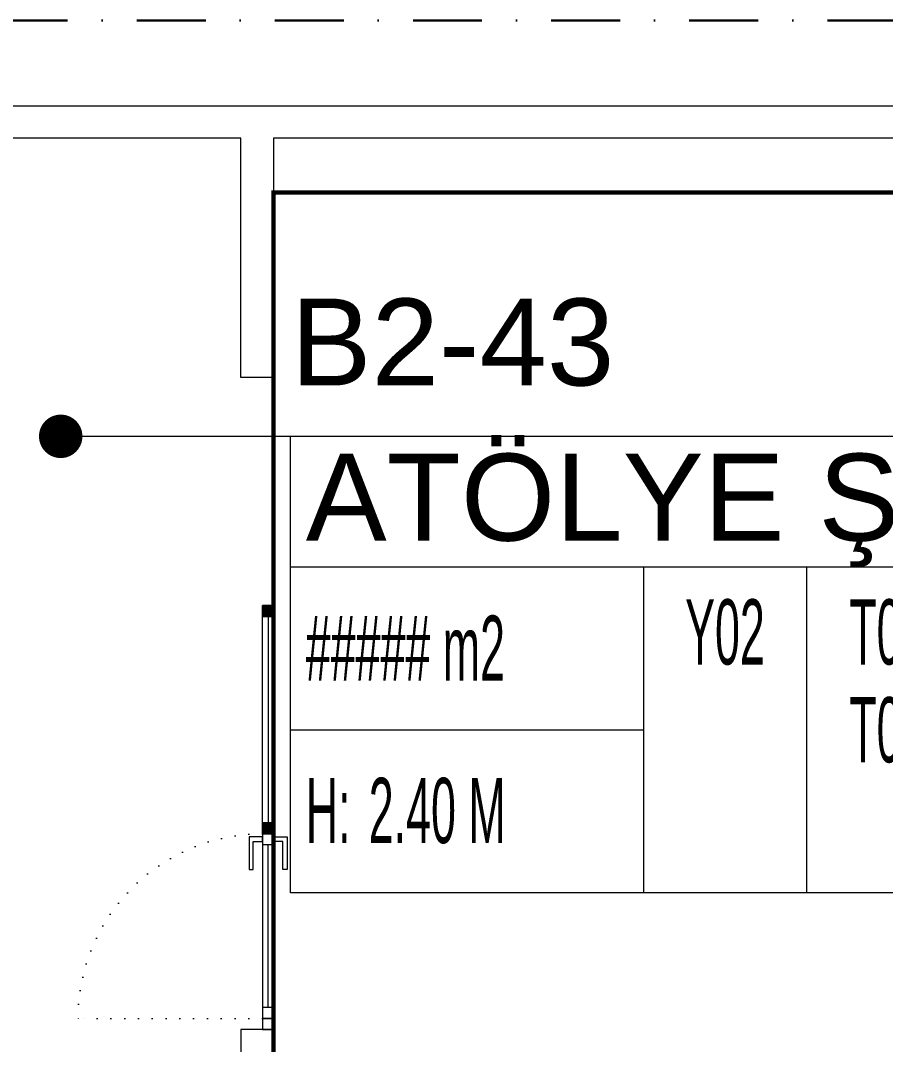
# Model space of a CAD drawing. Header units: metres. Extents: x -19121 to 152404, y -12107 to 29421.
# Drawn here: x 4623.5 to 5021.8, y 3648 to 4119.2 of the extents above; entities that cross this region are included whole.
import ezdxf
from ezdxf.enums import TextEntityAlignment as Align

# ---------------------------------------------------------------- set-up
doc = ezdxf.new("R2010")
doc.units = ezdxf.units.M
doc.header["$LTSCALE"] = 50
doc.header["$MEASUREMENT"] = 0
for name, pattern in [('DASHDOT', [25.4, 12.7, -6.35, 0, -6.35]), ('DOT2', [0.125, 0, -0.125]), ('HIDDEN', [0.375, 0.25, -0.125])]:
    doc.linetypes.add(name, pattern=pattern)
doc.layers.get('0').update_dxf_attribs({"color": 9, "lineweight": 5})
for name, color, linetype, lineweight in [('00', 9, 'Continuous', 5), ('06B', 9, 'Continuous', 5), ('06D', 9, 'Continuous', 5), ('10', 9, 'Continuous', 5), ('15', 9, 'Continuous', 5), ('20', 9, 'DOT2', 5), ('21_mahal200', 9, 'Continuous', 5), ('E-KABLO', 7, 'Continuous', 30)]:
    doc.layers.add(name, color=color, linetype=linetype, lineweight=lineweight)
doc.styles.add('Arial', font='arial.ttf', dxfattribs={"height": 2.5})
doc.styles.add('MuuM_TEXT-STANDART', font='ARIALN.TTF')
doc.dimstyles.new('MuuM_DIM200', dxfattribs={"dimscale": 20, "dimtxt": 2, "dimasz": 1, "dimexe": 1, "dimexo": 1, "dimgap": 1, "dimtad": 1, "dimdec": 1, "dimrnd": 0.5, "dimdsep": 46, "dimtxsty": 'MuuM_TEXT-STANDART', "dimblk": 'ARCHTICK', "dimcen": 0, "dimdle": 0.15, "dimclrd": 256, "dimclre": 256, "dimclrt": 256, "dimadec": 0, "dimazin": 0, "dimtfac": 5, "dimtdec": 1, "dimtix": 1, "dimtmove": 2, "dimatfit": 3, "dimldrblk": 'DOT', "dimfxl": 3, "dimfxlon": 1, "dimtolj": 1, "dimlwd": -1, "dimlwe": -1, "dimarcsym": 0})

# ---------------------------------------------------------------- blocks, each defined once
blk = doc.blocks.new('p-işyeri')
at = {"color": 0, "const_width": 2}
blk.add_lwpolyline([(200, 0), (200, 700), (-200, 700), (-200, 0)], close=True, dxfattribs=at)
blk = doc.blocks.new('prf-10x10')
blk.add_lwpolyline([(-5, -5), (5, -5), (5, 5), (-5, 5)], close=True)
at = {"color": 255}
blk.add_solid([(-5, -5), (5, -5), (-5, 5), (5, 5)], dxfattribs=at)
at = {"layer": '10'}
blk.add_point((0, 0), dxfattribs=at)
blk = doc.blocks.new('*U310')
at = {"layer": '06D'}
blk.add_lwpolyline([(-2.5, 105), (2.5, 105), (2.5, 0), (-2.5, 0)], close=True, dxfattribs=at)
at = {"layer": '15'}
blk.add_lwpolyline([(0, 100), (0, 5)], dxfattribs=at)
at = {"layer": '10', "xscale": 0.5, "yscale": 0.5, "rotation": 90}
for p in [(0, 102.5), (0, 2.5)]:
    blk.add_blockref('prf-10x10', p, dxfattribs=at)
blk = doc.blocks.new('p-al-01')
at = {"layer": '06B'}
for points in [[(27.05, 4.35), (27.05, 10.6), (42.05, 10.6), (42.05, 8.72), (29.3, 8.72), (29.3, 8.72), (29.3, 4.35), (27.05, 4.35)], [(27.05, -0.65), (27.05, -6.9), (42.05, -6.9), (42.05, -5.03), (29.3, -5.03), (29.3, -5.03), (29.3, -0.65), (27.05, -0.65)]]:
    blk.add_lwpolyline(points, dxfattribs=at)
at = {"layer": '06D'}
for p, q in [((115.67, 4.35), (28.8, 4.35)), ((28.8, -0.65), (115.67, -0.65))]:
    blk.add_line(p, q, dxfattribs=at)
at = {"layer": '10'}
for points in [[(25.67, -0.65), (25.67, 4.35), (20.67, 4.35), (20.67, -0.65)], [(30.67, -0.65), (30.67, 4.35), (25.67, 4.35), (25.67, -0.65)], [(110.67, -0.65), (110.67, 4.35), (105.67, 4.35), (105.67, -0.65)], [(115.67, -0.65), (115.67, 4.35), (110.67, 4.35), (110.67, -0.65)]]:
    blk.add_lwpolyline(points, close=True, dxfattribs=at)
at = {"layer": '15'}
blk.add_lwpolyline([(105.67, 1.85), (30.67, 1.85)], dxfattribs=at)
at = {"layer": '20'}
blk.add_lwpolyline([(110.67, -0.65), (110.67, -85.65)], dxfattribs=at)
blk.add_arc((110.67, -0.65), 85, 180, 270, dxfattribs=at)
blk = doc.blocks.new('_ArchTick')
at = {"color": 0, "linetype": 'ByBlock', "const_width": 0.15}
blk.add_lwpolyline([(-0.5, -0.5), (0.5, 0.5)], dxfattribs=at)
blk = doc.blocks.new('_Dot')
at = {"color": 0, "linetype": 'ByBlock', "lineweight": -2}
blk.add_line((-0.5, 0), (-1, 0), dxfattribs=at)
at = {"color": 0, "linetype": 'ByBlock', "const_width": 0.5}
blk.add_lwpolyline([(-0.25, 0, 1), (0.25, 0, 1)], format="xyb", close=True, dxfattribs=at)
blk = doc.blocks.new('0_roomno2')
blk.add_lwpolyline([(19.375, -10.5), (0, -10.5), (0, 0), (19.375, 0)], close=True)
for points in [[(0, -3), (19.375, -3)], [(8.125, -3), (8.125, -10.5)], [(11.875, -3), (11.875, -10.5)], [(15.625, -3), (15.625, -10.5)], [(0, -6.75), (8.125, -6.75)]]:
    blk.add_lwpolyline(points)
at = {"style": 'MuuM_TEXT-STANDART', "width": 0.6}
blk.add_text('H:', height=1.5, dxfattribs=at).set_placement((0.35, -8.608), align=Align.MIDDLE_LEFT)
at = {"style": 'Arial'}
blk.add_attdef('ODANO', (0, 1.17), '', height=2, dxfattribs=at)
blk.add_attdef('MEKANADI', text='', height=2, dxfattribs=at).set_placement((0.35, -3), align=Align.BOTTOM_LEFT)
at = {"style": 'MuuM_TEXT-STANDART', "width": 0.6}
for tag, p in [('YER01', (10, -4.5)), ('TAVAN01', (13.75, -4.5)), ('DUVAR01', (17.5, -4.5)), ('YER02', (10, -6.75)), ('TAVAN02', (13.75, -6.75)), ('DUVAR02', (17.5, -6.75)), ('YER03', (10, -9)), ('TAVAN03', (13.75, -9)), ('DUVAR03', (17.5, -9))]:
    blk.add_attdef(tag, text='', height=1.5, dxfattribs=at).set_placement(p, align=Align.MIDDLE_CENTER)
for tag, p in [('M2', (0.35, -4.875)), ('TEMIZTAVANYUKSEKLIGI', (1.8, -8.608))]:
    blk.add_attdef(tag, text='', height=1.5, dxfattribs=at).set_placement(p, align=Align.MIDDLE_LEFT)
blk = doc.blocks.new('2.bod.Mimari')
at = {"layer": '00'}
for points in [[(4725, -4565), (4440, -4565), (4440, -4550), (5275, -4550), (5275, -4565), (4740, -4565), (4740, -4675), (4725, -4675), (4725, -4565)], [(4440, -5250), (4440, -5005), (4725, -5005), (4725, -5035), (4740, -5035), (4740, -4975), (4725, -4975), (4725, -4990), (4440, -4990), (4440, -4730), (4425, -4730), (4425, -5250), (4425, -5250), (4440, -5250), (4440, -5250)]]:
    blk.add_lwpolyline(points, close=True, dxfattribs=at)
blk.add_blockref('*U310', (4737.5, -4885))
at = {"rotation": 270}
blk.add_blockref('p-al-01', (4735.65, -4859.33), dxfattribs=at)
at = {"layer": '06D', "color": 89, "linetype": 'HIDDEN', "true_color": 0x2e4d23, "rotation": 90}
blk.add_blockref('p-işyeri', (5440, -4790), dxfattribs=at)
at = {"layer": '21_mahal200'}
ref = blk.add_blockref('0_roomno2', (4747.86, -4702.13), dxfattribs=dict(at, xscale=20, yscale=20, zscale=20))
ref.add_attrib('ODANO', 'B2-43', (4747.86, -4678.73), dxfattribs={"layer": '0', "height": 40, "style": 'Arial'})
ref.add_attrib('MEKANADI', 'ATÖLYE ŞEFİ', dxfattribs={"layer": '0', "height": 40, "style": 'Arial'}).set_placement((4754.86, -4762.13), align=Align.BOTTOM_LEFT)
ref.add_attrib('M2', '##### m2', dxfattribs={"layer": '0', "height": 30, "style": 'MuuM_TEXT-STANDART', "width": 0.6}).set_placement((4754.86, -4799.63), align=Align.MIDDLE_LEFT)
ref.add_attrib('TEMIZTAVANYUKSEKLIGI', '2.40 M', dxfattribs={"layer": '0', "height": 30, "style": 'MuuM_TEXT-STANDART', "width": 0.6}).set_placement((4783.86, -4874.29), align=Align.MIDDLE_LEFT)
ref.add_attrib('YER01', 'Y02', dxfattribs={"layer": '0', "height": 30, "style": 'MuuM_TEXT-STANDART', "width": 0.6}).set_placement((4947.86, -4792.13), align=Align.MIDDLE_CENTER)
ref.add_attrib('TAVAN01', 'T05', dxfattribs={"layer": '0', "height": 30, "style": 'MuuM_TEXT-STANDART', "width": 0.6}).set_placement((5022.86, -4792.13), align=Align.MIDDLE_CENTER)
ref.add_attrib('DUVAR01', 'D02', dxfattribs={"layer": '0', "height": 30, "style": 'MuuM_TEXT-STANDART', "width": 0.6}).set_placement((5097.86, -4792.13), align=Align.MIDDLE_CENTER)
ref.add_attrib('TAVAN02', 'T09', dxfattribs={"layer": '0', "height": 30, "style": 'MuuM_TEXT-STANDART', "width": 0.6}).set_placement((5022.86, -4837.13), align=Align.MIDDLE_CENTER)
ref.add_attrib('DUVAR02', 'D07', dxfattribs={"layer": '0', "height": 30, "style": 'MuuM_TEXT-STANDART', "width": 0.6}).set_placement((5097.86, -4837.13), align=Align.MIDDLE_CENTER)
blk.add_leader([(4642.03, -4702.13), (4747.86, -4702.13)], dimstyle='MuuM_DIM200', override={"dimasz": 1, "dimfxl": 10}, dxfattribs=at)

msp = doc.modelspace()

# ---------------------------------------------------------------- linework, layer by layer
at = {"layer": 'E-KABLO', "color": 3, "linetype": 'DASHDOT', "ltscale": 0.05}
msp.add_line((4422.64, 4119.22), (6757.36, 4119.22), dxfattribs=at)

# ---------------------------------------------------------------- block references
msp.add_blockref('2.bod.Mimari', (0, 8630))

doc.saveas('drawing.dxf')
